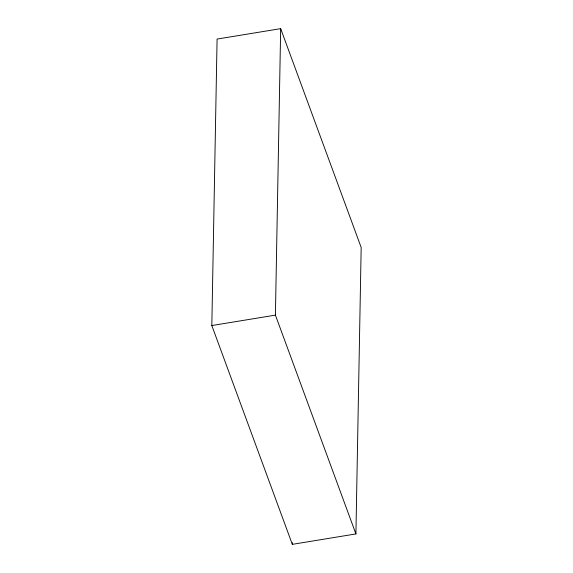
<?xml version="1.0" encoding="UTF-8"?>
<svg xmlns="http://www.w3.org/2000/svg" width="573" height="573" viewBox="0 0 573 573"><rect width="100%" height="100%" fill="white"/><g stroke="black" fill="none" stroke-linecap="round" stroke-linejoin="round"><path stroke-width="0.86" d="M211.824 325.55L217.088 39.071L280.67 28.65L361.176 247.45L355.912 533.929L292.33 544.35L211.824 325.55L275.412 315.129L355.912 533.929M275.412 315.129L280.67 28.65M292.33 544.35L292.359 542.567"/></g></svg>
